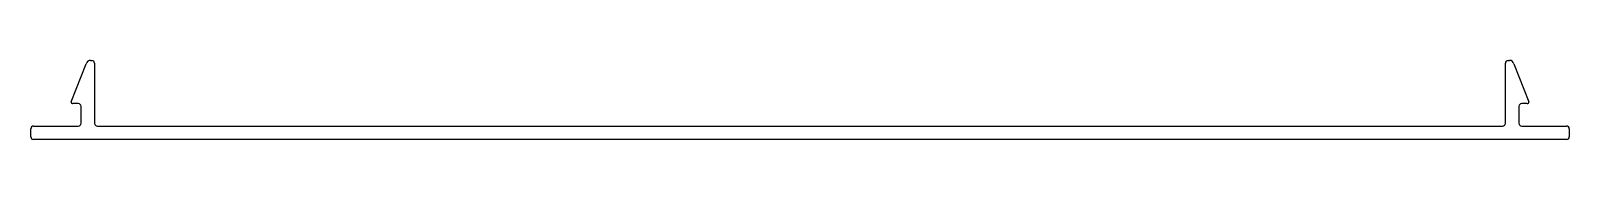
# Model space of a CAD drawing. Extents: x -69 to 69, y 2 to 9.
import ezdxf

# ---------------------------------------------------------------- set-up
doc = ezdxf.new("R2010")
doc.units = 0
doc.layers.add('CLIP', color=4, linetype='CONTINUOUS')

msp = doc.modelspace()

# ---------------------------------------------------------------- linework, layer by layer
at = {"layer": 'CLIP', "color": 7}
for p, q in [((-65.15, 5.66), (-63.81, 9.06)), ((-63.44, 9.36), (-63.33, 9.36)), ((-63.07, 9.1), (-63.07, 3.74)), ((63, 3.74), (63, 9.1)), ((63.25, 9.36), (63.37, 9.36)), ((63.74, 9.06), (65.08, 5.66)), ((-64.53, 5.5), (-65.03, 5.5)), ((64.95, 5.5), (64.45, 5.5)), ((-64.27, 3.74), (-64.27, 5.25)), ((-64.27, 5.25), (-64.27, 5.25)), ((64.2, 5.25), (64.2, 3.74)), ((-68.77, 2.54), (-68.77, 3.24)), ((-68.52, 3.49), (-64.53, 3.49)), ((-62.82, 3.49), (62.74, 3.49)), ((64.45, 3.49), (68.45, 3.49)), ((68.7, 3.24), (68.7, 2.54)), ((68.45, 2.29), (-68.52, 2.29))]:
    msp.add_line(p, q, dxfattribs=at)
for centre, radius, start, end in [((-63.44, 8.98), 0.381, 90, 166.6906), ((-63.33, 9.1), 0.254, 360, 90), ((63.25, 9.1), 0.254, 90, 180), ((63.37, 8.98), 0.381, 13.3094, 90), ((-65.03, 5.63), 0.127, 166.6906, 270), ((-64.53, 5.25), 0.254, 0, 90), ((64.45, 5.25), 0.254, 90, 180), ((64.95, 5.63), 0.127, 270, 13.3094), ((-68.52, 3.24), 0.25, 90, 180), ((-64.53, 3.74), 0.254, 270, 360), ((-62.82, 3.74), 0.254, 180, 270), ((62.74, 3.74), 0.254, 270, 0), ((64.45, 3.74), 0.254, 180, 270), ((68.45, 3.24), 0.25, 0, 90), ((-68.52, 2.54), 0.25, 180, 270), ((68.45, 2.54), 0.25, 270, 0)]:
    msp.add_arc(centre, radius, start, end, dxfattribs=at)

doc.saveas('drawing.dxf')
